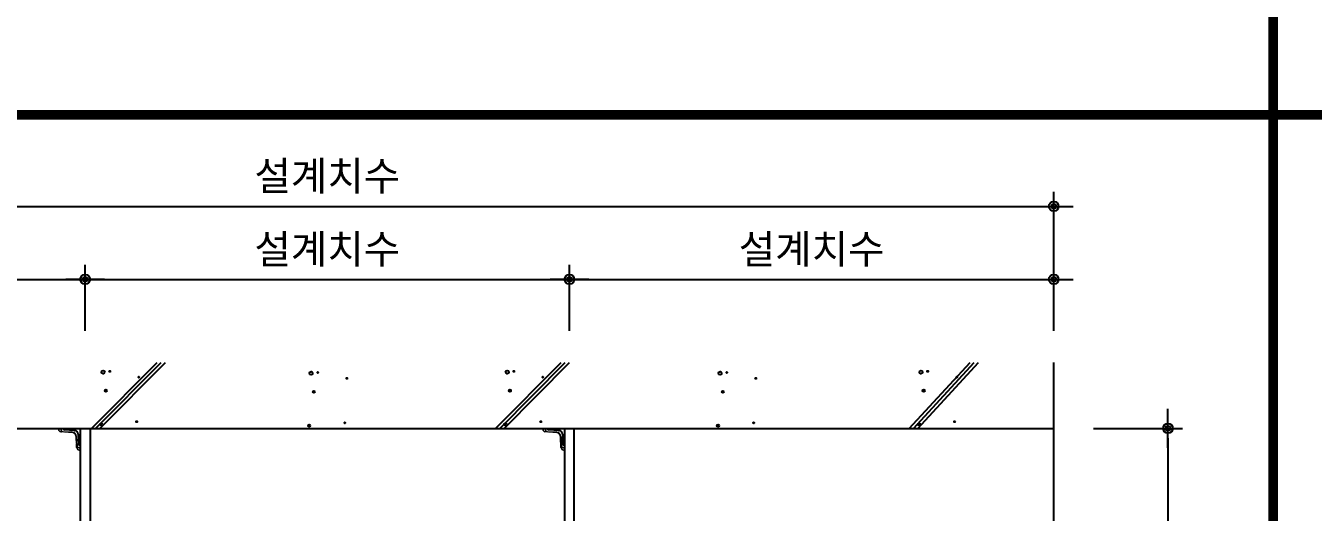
# Model space of a CAD drawing. Extents: x -255 to 8105, y -176 to 5714.
# Drawn here: x 3160 to 4489, y 3614 to 4116 of the extents above; entities that cross this region are included whole.
import ezdxf

# ---------------------------------------------------------------- set-up
doc = ezdxf.new("R2010")
doc.units = 0
doc.header["$LTSCALE"] = 30
doc.layers.get('0').update_dxf_attribs({"linetype": 'CONTINUOUS'})
doc.layers.get('DEFPOINTS').update_dxf_attribs({"linetype": 'CONTINUOUS'})
for name, color, linetype in [('0_toilet', 6, 'CONTINUOUS'), ('DIM', 7, 'CONTINUOUS'), ('경첩', 4, 'CONTINUOUS'), ('해치', 8, 'CONTINUOUS')]:
    doc.layers.add(name, color=color, linetype=linetype)
doc.styles.add('돋움', font='malgun.ttf')
doc.dimstyles.new('10', dxfattribs={"dimscale": 10, "dimtxt": 3, "dimasz": 1, "dimexe": 1.5, "dimexo": 2, "dimgap": 1, "dimtad": 1, "dimdec": 0, "dimlunit": 6, "dimtxsty": '돋움', "dimblk": 'DIMDOT', "dimcen": -1, "dimdle": 1.5, "dimclrt": 3, "dimazin": 3, "dimtfac": 1, "dimtdec": 0, "dimtix": 1, "dimtmove": 2, "dimatfit": 3, "dimldrblk": 'DIMDOT', "dimarcsym": 0})

# ---------------------------------------------------------------- blocks, each defined once
blk = doc.blocks.new('DIMDOT')
at = {"linetype": 'Continuous'}
blk.add_line((-2, 0), (2, 0), dxfattribs=at)
for radius in [0.5, 0.25]:
    blk.add_circle((0, 0), radius, dxfattribs=at)
blk = doc.blocks.new('*D559')
at = {"layer": 'DEFPOINTS', "color": 0}
for p in [(41876.4, 3939.8), (41876.4, 3214.8), (41973.3, 3214.8)]:
    blk.add_point(p, dxfattribs=at)
at = {"layer": 'DIM', "color": 0, "lineweight": -2, "ltscale": 10}
for p, q in [((41896.4, 3939.8), (41988.3, 3939.8)), ((41973.3, 3929.8), (41973.3, 3224.8)), ((41896.4, 3214.8), (41988.3, 3214.8))]:
    blk.add_line(p, q, dxfattribs=at)
at = {"layer": 'DIM', "color": 0, "lineweight": -2, "xscale": 10, "yscale": 10, "zscale": 10}
for p, rotation in [((41973.3, 3939.8), 90), ((41973.3, 3214.8), 270)]:
    blk.add_blockref('DIMDOT', p, dxfattribs=dict(at, rotation=rotation))
at = {"layer": 'DIM', "color": 3, "insert": (41948.1, 3577.3), "char_height": 30, "attachment_point": 5, "rotation": 90, "style": '돋움'}
blk.add_mtext('VAR.', dxfattribs=at)
blk = doc.blocks.new('*D560')
at = {"layer": 'DEFPOINTS', "color": 0}
for p in [(41855.4, 4093.4), (41355.4, 4020.3), (41855.4, 4020.3)]:
    blk.add_point(p, dxfattribs=at)
at = {"layer": 'DIM', "color": 0, "lineweight": -2, "ltscale": 10}
for p, q in [((41355.4, 4040.3), (41355.4, 4108.4)), ((41855.4, 4040.3), (41855.4, 4108.4)), ((41365.4, 4093.4), (41845.4, 4093.4))]:
    blk.add_line(p, q, dxfattribs=at)
at = {"layer": 'DIM', "color": 0, "lineweight": -2, "xscale": 10, "yscale": 10, "zscale": 10, "rotation": 180}
blk.add_blockref('DIMDOT', (41355.4, 4093.4), dxfattribs=at)
at = {"layer": 'DIM', "color": 0, "lineweight": -2, "xscale": 10, "yscale": 10, "zscale": 10}
blk.add_blockref('DIMDOT', (41855.4, 4093.4), dxfattribs=at)
at = {"layer": 'DIM', "color": 3, "insert": (41605.4, 4123), "char_height": 30, "attachment_point": 5, "style": '돋움'}
blk.add_mtext('설계치수', dxfattribs=at)
blk = doc.blocks.new('*D561')
at = {"layer": 'DEFPOINTS', "color": 0}
for p in [(41855.4, 4168.7), (40355.4, 4020.3), (41855.4, 4020.3)]:
    blk.add_point(p, dxfattribs=at)
at = {"layer": 'DIM', "color": 0, "lineweight": -2, "ltscale": 10}
for p, q in [((40355.4, 4040.3), (40355.4, 4183.7)), ((41855.4, 4040.3), (41855.4, 4183.7)), ((40365.4, 4168.7), (41845.4, 4168.7))]:
    blk.add_line(p, q, dxfattribs=at)
at = {"layer": 'DIM', "color": 0, "lineweight": -2, "xscale": 10, "yscale": 10, "zscale": 10, "rotation": 180}
blk.add_blockref('DIMDOT', (40355.4, 4168.7), dxfattribs=at)
at = {"layer": 'DIM', "color": 0, "lineweight": -2, "xscale": 10, "yscale": 10, "zscale": 10}
blk.add_blockref('DIMDOT', (41855.4, 4168.7), dxfattribs=at)
at = {"layer": 'DIM', "color": 3, "insert": (41105.4, 4198.4), "char_height": 30, "attachment_point": 5, "style": '돋움'}
blk.add_mtext('설계치수', dxfattribs=at)
blk = doc.blocks.new('*D562')
at = {"layer": 'DEFPOINTS', "color": 0}
for p in [(41355.4, 4093.4), (40855.4, 4020.3), (41355.4, 4020.3)]:
    blk.add_point(p, dxfattribs=at)
at = {"layer": 'DIM', "color": 0, "lineweight": -2, "ltscale": 10}
for p, q in [((40855.4, 4040.3), (40855.4, 4108.4)), ((41355.4, 4040.3), (41355.4, 4108.4)), ((40865.4, 4093.4), (41345.4, 4093.4))]:
    blk.add_line(p, q, dxfattribs=at)
at = {"layer": 'DIM', "color": 0, "lineweight": -2, "xscale": 10, "yscale": 10, "zscale": 10, "rotation": 180}
blk.add_blockref('DIMDOT', (40855.4, 4093.4), dxfattribs=at)
at = {"layer": 'DIM', "color": 0, "lineweight": -2, "xscale": 10, "yscale": 10, "zscale": 10}
blk.add_blockref('DIMDOT', (41355.4, 4093.4), dxfattribs=at)
at = {"layer": 'DIM', "color": 3, "insert": (41105.4, 4123), "char_height": 30, "attachment_point": 5, "style": '돋움'}
blk.add_mtext('설계치수', dxfattribs=at)
blk = doc.blocks.new('*D563')
at = {"layer": 'DEFPOINTS', "color": 0}
for p in [(40855.4, 4093.4), (40355.4, 4020.3), (40855.4, 4020.3)]:
    blk.add_point(p, dxfattribs=at)
at = {"layer": 'DIM', "color": 0, "lineweight": -2, "ltscale": 10}
for p, q in [((40355.4, 4040.3), (40355.4, 4108.4)), ((40855.4, 4040.3), (40855.4, 4108.4)), ((40365.4, 4093.4), (40845.4, 4093.4))]:
    blk.add_line(p, q, dxfattribs=at)
at = {"layer": 'DIM', "color": 0, "lineweight": -2, "xscale": 10, "yscale": 10, "zscale": 10, "rotation": 180}
blk.add_blockref('DIMDOT', (40355.4, 4093.4), dxfattribs=at)
at = {"layer": 'DIM', "color": 0, "lineweight": -2, "xscale": 10, "yscale": 10, "zscale": 10}
blk.add_blockref('DIMDOT', (40855.4, 4093.4), dxfattribs=at)
at = {"layer": 'DIM', "color": 3, "insert": (40605.4, 4123), "char_height": 30, "attachment_point": 5, "style": '돋움'}
blk.add_mtext('설계치수', dxfattribs=at)
blk = doc.blocks.new('UNI-10', base_point=(37634, 239))
for p, q in [((41855.4, 3604), (41855.4, 4007.6)), ((40355.4, 3939.8), (41855.4, 3939.8))]:
    blk.add_line(p, q)
at = {"color": 4}
for p, q in [((40844.1, 3937.7), (40834.4, 3938.3)), ((40844.1, 3937.7), (40844.8, 3937.7)), ((41344.1, 3937.7), (41334.3, 3938.3)), ((41344.1, 3937.7), (41344.7, 3937.7)), ((40848.2, 3933.9), (40848.7, 3923.8)), ((41348.1, 3933.9), (41348.6, 3923.8))]:
    blk.add_line(p, q, dxfattribs=at)
at = {"color": 8, "const_width": 10}
for points in [[(42081.9, 3008), (42081.9, 5777.2)], [(40119.3, 4262.9), (43467.1, 4262.9)]]:
    blk.add_lwpolyline(points, dxfattribs=at)
at = {"color": 4}
for centre, radius, start, end in [((40834.5, 3939.9), 1.61, 184.0227, 266.85), ((40844.5, 3934.1), 3.66, 356.6481, 86.2207), ((41334.4, 3939.9), 1.61, 184.0227, 266.85), ((41344.5, 3934.1), 3.66, 356.6481, 86.2207), ((40850.3, 3924), 1.65, 186.1664, 269.5984), ((41350.3, 3924), 1.65, 186.1664, 269.5984)]:
    blk.add_arc(centre, radius, start, end, dxfattribs=at)
at = {"layer": '0_toilet'}
for p, q in [((40850.4, 3939.8), (40850.4, 3214.8)), ((40860.4, 3939.8), (40860.4, 3214.8)), ((41350.3, 3939.8), (41350.3, 3214.8)), ((41360.4, 3214.8), (41360.4, 3939.8))]:
    blk.add_line(p, q, dxfattribs=at)
at = {"layer": '경첩', "color": 4, "linetype": 'Continuous', "lineweight": 15}
for p, q in [((40827.9, 3938.7), (40827.9, 3939.8)), ((40827.9, 3939.8), (40828.1, 3939.8)), ((40828.1, 3938.7), (40827.9, 3938.7)), ((40828.1, 3939.8), (40828.1, 3938.7)), ((40828.1, 3939.8), (40830.3, 3939.8)), ((40830.1, 3936.6), (40831.6, 3936.5)), ((40832.6, 3936.2), (40830.1, 3936.3)), ((40830.3, 3939.8), (40830.3, 3938.6)), ((40830.3, 3938.6), (40830.4, 3938.6)), ((40830.4, 3938.6), (40830.4, 3939.8)), ((40830.4, 3939.8), (40830.6, 3939.8)), ((40830.4, 3938.6), (40830.6, 3938.6)), ((40830.6, 3939.8), (40830.6, 3938.6)), ((40848.9, 3939.8), (40830.6, 3939.8)), ((40830.6, 3936.1), (40830.8, 3936.3)), ((40830.6, 3936.1), (40830.7, 3936.1)), ((40833.9, 3935.9), (40830.7, 3936.1)), ((40832.6, 3936.5), (40841.6, 3936)), ((40841.6, 3935.8), (40832.6, 3936.2)), ((40833.9, 3935.9), (40834.1, 3936.1)), ((40834.6, 3935.9), (40834.8, 3936.1)), ((40834.9, 3935.9), (40835.2, 3936.1)), ((40835.6, 3935.8), (40835.8, 3936.1)), ((40838.3, 3935.7), (40835.6, 3935.8)), ((40838.3, 3935.7), (40838.5, 3935.9)), ((40839, 3935.7), (40839.2, 3935.9)), ((40839.3, 3935.6), (40839.5, 3935.9)), ((40840, 3935.6), (40840.2, 3935.9)), ((40841.3, 3935.5), (40840, 3935.6)), ((40841.3, 3935.5), (40841.6, 3935.8)), ((40841.6, 3935.5), (40841.3, 3935.5)), ((40842.6, 3935.4), (40842.8, 3935.6)), ((40843.1, 3935.2), (40843.3, 3935.4)), ((40843.4, 3935.1), (40843.5, 3935.3)), ((40843.8, 3934.9), (40844, 3935)), ((40844, 3934.7), (40844.2, 3934.9)), ((40850.4, 3920.1), (40850.4, 3938.3)), ((41327.8, 3938.7), (41327.8, 3939.8)), ((41327.8, 3939.8), (41328.1, 3939.8)), ((41328.1, 3938.7), (41327.8, 3938.7)), ((41328.1, 3939.8), (41328.1, 3938.7)), ((41328.1, 3939.8), (41330.2, 3939.8)), ((41330.1, 3936.6), (41331.5, 3936.5)), ((41332.6, 3936.2), (41330.1, 3936.3)), ((41330.2, 3939.8), (41330.2, 3938.6)), ((41330.2, 3938.6), (41330.3, 3938.6)), ((41330.3, 3938.6), (41330.3, 3939.8)), ((41330.3, 3939.8), (41330.6, 3939.8)), ((41330.3, 3938.6), (41330.6, 3938.6)), ((41330.6, 3939.8), (41330.6, 3938.6)), ((41348.8, 3939.8), (41330.6, 3939.8)), ((41330.6, 3936.1), (41330.7, 3936.3)), ((41330.6, 3936.1), (41330.6, 3936.1)), ((41333.9, 3935.9), (41330.6, 3936.1)), ((41332.6, 3936.5), (41341.5, 3936)), ((41341.5, 3935.8), (41332.6, 3936.2)), ((41333.9, 3935.9), (41334.1, 3936.1)), ((41334.5, 3935.9), (41334.8, 3936.1)), ((41334.9, 3935.9), (41335.1, 3936.1)), ((41335.5, 3935.8), (41335.8, 3936.1)), ((41338.2, 3935.7), (41335.5, 3935.8)), ((41338.2, 3935.7), (41338.5, 3935.9)), ((41338.9, 3935.7), (41339.2, 3935.9)), ((41339.3, 3935.6), (41339.5, 3935.9)), ((41339.9, 3935.6), (41340.2, 3935.9)), ((41341.3, 3935.5), (41339.9, 3935.6)), ((41341.3, 3935.5), (41341.5, 3935.8)), ((41341.5, 3935.5), (41341.3, 3935.5)), ((41342.5, 3935.4), (41342.7, 3935.6)), ((41343.1, 3935.2), (41343.2, 3935.4)), ((41343.3, 3935.1), (41343.5, 3935.3)), ((41343.8, 3934.9), (41343.9, 3935)), ((41344, 3934.7), (41344.2, 3934.9)), ((41350.3, 3920.1), (41350.3, 3938.3)), ((40845.1, 3933.7), (40845.3, 3933.9)), ((40845.3, 3933.5), (40845.4, 3933.7)), ((40845.5, 3933), (40845.7, 3933.2)), ((40845.7, 3932.8), (40845.8, 3933)), ((40845.8, 3932.4), (40846, 3932.6)), ((40846.2, 3932.1), (40846, 3931.9)), ((40846, 3931.9), (40846.2, 3932.1)), ((40846, 3931.5), (40846.3, 3931.7)), ((40846.1, 3931.3), (40846.3, 3931.5)), ((40846.1, 3930.4), (40846.1, 3931)), ((40846.1, 3930.4), (40846.4, 3930.6)), ((40846.1, 3930.3), (40846.4, 3930.5)), ((40846.1, 3930.3), (40846.1, 3930.4)), ((40846.1, 3929.9), (40846.1, 3930.3)), ((40846.1, 3929.9), (40846.4, 3930.2)), ((40846.1, 3929.8), (40846.4, 3930.1)), ((40846.1, 3929.8), (40846.1, 3929.9)), ((40846.2, 3928.9), (40846.1, 3929.8)), ((40846.2, 3928.9), (40846.4, 3929.2)), ((40846.2, 3928.7), (40846.4, 3928.9)), ((40846.2, 3928.3), (40846.2, 3928.7)), ((40846.2, 3928.2), (40846.5, 3928.5)), ((40846.2, 3928.3), (40846.5, 3928.5)), ((40846.4, 3925.4), (40846.2, 3928.2)), ((40846.8, 3922.1), (40846.3, 3931)), ((40846.4, 3925.4), (40846.6, 3925.6)), ((40846.4, 3925), (40846.6, 3925.3)), ((40846.4, 3924.4), (40846.4, 3925)), ((40846.4, 3924.4), (40846.6, 3924.6)), ((40846.4, 3924), (40846.7, 3924.3)), ((40846.5, 3923.3), (40846.7, 3923.6)), ((40846.6, 3920.6), (40846.5, 3923.3)), ((40846.6, 3931), (40847, 3922.1)), ((40846.9, 3919.6), (40846.8, 3922.1)), ((41345.1, 3933.7), (41345.2, 3933.9)), ((41345.2, 3933.5), (41345.4, 3933.7)), ((41345.5, 3933), (41345.7, 3933.2)), ((41345.6, 3932.8), (41345.8, 3933)), ((41345.8, 3932.4), (41346, 3932.6)), ((41346.1, 3932.1), (41345.9, 3931.9)), ((41345.9, 3931.9), (41346.1, 3932.1)), ((41346, 3931.5), (41346.2, 3931.7)), ((41346, 3931.3), (41346.2, 3931.5)), ((41346.1, 3930.4), (41346, 3931)), ((41346.1, 3930.4), (41346.3, 3930.6)), ((41346.1, 3930.3), (41346.3, 3930.5)), ((41346.1, 3930.3), (41346.1, 3930.4)), ((41346.1, 3929.9), (41346.1, 3930.3)), ((41346.1, 3929.9), (41346.3, 3930.2)), ((41346.1, 3929.8), (41346.3, 3930.1)), ((41346.1, 3929.8), (41346.1, 3929.9)), ((41346.1, 3928.9), (41346.1, 3929.8)), ((41346.1, 3928.9), (41346.4, 3929.2)), ((41346.2, 3928.7), (41346.4, 3928.9)), ((41346.2, 3928.3), (41346.2, 3928.7)), ((41346.2, 3928.2), (41346.4, 3928.5)), ((41346.2, 3928.3), (41346.4, 3928.5)), ((41346.3, 3925.4), (41346.2, 3928.2)), ((41346.7, 3922.1), (41346.3, 3931)), ((41346.3, 3925.4), (41346.5, 3925.6)), ((41346.3, 3925), (41346.6, 3925.3)), ((41346.4, 3924.4), (41346.3, 3925)), ((41346.4, 3924.4), (41346.6, 3924.6)), ((41346.4, 3924), (41346.6, 3924.3)), ((41346.4, 3923.3), (41346.6, 3923.6)), ((41346.5, 3920.6), (41346.4, 3923.3)), ((41346.5, 3931), (41347, 3922.1)), ((41346.8, 3919.6), (41346.7, 3922.1)), ((40846.6, 3920.6), (40846.8, 3920.9)), ((40846.7, 3920.1), (40846.9, 3920.2)), ((40847.1, 3921), (40847.1, 3919.6)), ((40849.1, 3920.1), (40850.4, 3920.1)), ((40849.1, 3919.8), (40849.1, 3920.1)), ((40849.1, 3919.8), (40849.1, 3919.7)), ((40850.4, 3919.8), (40849.1, 3919.8)), ((40849.1, 3919.7), (40850.4, 3919.7)), ((40849.2, 3917.6), (40850.4, 3917.6)), ((40849.2, 3917.6), (40849.2, 3917.3)), ((40850.4, 3917.3), (40849.2, 3917.3)), ((40850.4, 3920.1), (40850.4, 3919.8)), ((40850.4, 3919.7), (40850.4, 3917.6)), ((40850.4, 3917.6), (40850.4, 3917.3)), ((41346.5, 3920.6), (41346.8, 3920.9)), ((41346.6, 3920.1), (41346.8, 3920.2)), ((41347, 3921), (41347.1, 3919.6)), ((41349.1, 3920.1), (41350.3, 3920.1)), ((41349.1, 3919.8), (41349.1, 3920.1)), ((41349.1, 3919.8), (41349.1, 3919.7)), ((41350.3, 3919.8), (41349.1, 3919.8)), ((41349.1, 3919.7), (41350.3, 3919.7)), ((41349.2, 3917.6), (41350.3, 3917.6)), ((41349.2, 3917.6), (41349.2, 3917.3)), ((41350.3, 3917.3), (41349.2, 3917.3)), ((41350.3, 3920.1), (41350.3, 3919.8)), ((41350.3, 3919.7), (41350.3, 3917.6)), ((41350.3, 3917.6), (41350.3, 3917.3))]:
    blk.add_line(p, q, dxfattribs=at)
at = {"layer": '경첩', "color": 4, "linetype": 'Continuous', "lineweight": 15, "flags": 128}
for points in [[(40830.1, 3936.6), (40830.1, 3936.5), (40830.1, 3936.5), (40830.1, 3936.4), (40830.1, 3936.4), (40830.1, 3936.4), (40830.1, 3936.3), (40830.1, 3936.3), (40830.1, 3936.3)], [(40832.6, 3936.2), (40832.6, 3936.2), (40832.6, 3936.2), (40832.6, 3936.3), (40832.6, 3936.3), (40832.6, 3936.3), (40832.6, 3936.4), (40832.6, 3936.4), (40832.6, 3936.5)], [(40834.6, 3935.9), (40834.6, 3935.9), (40834.5, 3935.9), (40834.5, 3935.9), (40834.4, 3935.9), (40834.3, 3935.9), (40834.2, 3935.9), (40834, 3935.9), (40833.9, 3935.9)], [(40835.6, 3935.8), (40835.5, 3935.8), (40835.4, 3935.8), (40835.3, 3935.8), (40835.2, 3935.8), (40835.1, 3935.8), (40835, 3935.8), (40835, 3935.9), (40834.9, 3935.9), (40834.9, 3935.9)], [(40839, 3935.7), (40839, 3935.7), (40838.9, 3935.7), (40838.9, 3935.7), (40838.8, 3935.7), (40838.7, 3935.7), (40838.5, 3935.7), (40838.4, 3935.7), (40838.3, 3935.7)], [(40840, 3935.6), (40839.8, 3935.6), (40839.7, 3935.6), (40839.6, 3935.6), (40839.5, 3935.6), (40839.4, 3935.6), (40839.4, 3935.6), (40839.3, 3935.6), (40839.3, 3935.6)], [(40841.6, 3935.8), (40841.6, 3935.8), (40841.6, 3935.8), (40841.6, 3935.8), (40841.6, 3935.9), (40841.6, 3935.9), (40841.6, 3935.9), (40841.6, 3936), (40841.6, 3936)], [(41330.1, 3936.6), (41330.1, 3936.5), (41330.1, 3936.5), (41330.1, 3936.4), (41330.1, 3936.4), (41330.1, 3936.4), (41330.1, 3936.3), (41330.1, 3936.3), (41330.1, 3936.3)], [(41332.6, 3936.2), (41332.6, 3936.2), (41332.6, 3936.2), (41332.6, 3936.3), (41332.6, 3936.3), (41332.6, 3936.3), (41332.6, 3936.4), (41332.6, 3936.4), (41332.6, 3936.5)], [(41334.5, 3935.9), (41334.5, 3935.9), (41334.5, 3935.9), (41334.4, 3935.9), (41334.3, 3935.9), (41334.2, 3935.9), (41334.1, 3935.9), (41334, 3935.9), (41333.9, 3935.9)], [(41335.5, 3935.8), (41335.4, 3935.8), (41335.3, 3935.8), (41335.2, 3935.8), (41335.1, 3935.8), (41335, 3935.8), (41335, 3935.8), (41334.9, 3935.9), (41334.9, 3935.9), (41334.9, 3935.9)], [(41338.9, 3935.7), (41338.9, 3935.7), (41338.9, 3935.7), (41338.8, 3935.7), (41338.7, 3935.7), (41338.6, 3935.7), (41338.5, 3935.7), (41338.4, 3935.7), (41338.2, 3935.7)], [(41339.9, 3935.6), (41339.8, 3935.6), (41339.7, 3935.6), (41339.6, 3935.6), (41339.5, 3935.6), (41339.4, 3935.6), (41339.3, 3935.6), (41339.3, 3935.6), (41339.3, 3935.6)], [(41341.5, 3935.8), (41341.5, 3935.8), (41341.5, 3935.8), (41341.5, 3935.8), (41341.5, 3935.9), (41341.5, 3935.9), (41341.5, 3935.9), (41341.5, 3936), (41341.5, 3936)], [(40846, 3931.9), (40846, 3931.9), (40846, 3931.9)], [(40846.1, 3931.3), (40846.1, 3931.4), (40846, 3931.5)], [(40846.2, 3928.7), (40846.2, 3928.7), (40846.2, 3928.8), (40846.2, 3928.9)], [(40846.2, 3928.2), (40846.2, 3928.2), (40846.2, 3928.3)], [(40846.3, 3931), (40846.3, 3931), (40846.4, 3931), (40846.4, 3931), (40846.4, 3931), (40846.5, 3931), (40846.5, 3931), (40846.5, 3931), (40846.6, 3931)], [(40846.5, 3923.3), (40846.4, 3923.5), (40846.4, 3923.6), (40846.4, 3923.7), (40846.4, 3923.8), (40846.4, 3923.9), (40846.4, 3924), (40846.4, 3924), (40846.4, 3924)], [(40846.8, 3922.1), (40846.8, 3922.1), (40846.8, 3922.1), (40846.8, 3922.1), (40846.8, 3922.1), (40846.9, 3922.1), (40846.9, 3922.1), (40847, 3922.1), (40847, 3922.1)], [(41345.9, 3931.9), (41345.9, 3931.9), (41345.9, 3931.9)], [(41346, 3931.3), (41346, 3931.4), (41346, 3931.5)], [(41346.2, 3928.7), (41346.1, 3928.7), (41346.1, 3928.8), (41346.1, 3928.9)], [(41346.2, 3928.2), (41346.2, 3928.2), (41346.2, 3928.3)], [(41346.3, 3931), (41346.3, 3931), (41346.3, 3931), (41346.3, 3931), (41346.4, 3931), (41346.4, 3931), (41346.4, 3931), (41346.5, 3931), (41346.5, 3931)], [(41346.4, 3923.3), (41346.4, 3923.5), (41346.4, 3923.6), (41346.4, 3923.7), (41346.4, 3923.8), (41346.4, 3923.9), (41346.4, 3924), (41346.4, 3924), (41346.4, 3924)], [(41346.7, 3922.1), (41346.7, 3922.1), (41346.7, 3922.1), (41346.8, 3922.1), (41346.8, 3922.1), (41346.8, 3922.1), (41346.9, 3922.1), (41346.9, 3922.1), (41347, 3922.1)], [(40846.6, 3920.1), (40846.6, 3920.2), (40846.6, 3920.4), (40846.6, 3920.5), (40846.6, 3920.6)], [(40846.6, 3920.1), (40846.6, 3920.1), (40846.6, 3920.1), (40846.7, 3920.1), (40846.7, 3920.1), (40846.7, 3920.1), (40846.7, 3920.1), (40846.7, 3920.1), (40846.7, 3920.1)], [(40847.1, 3919.6), (40847.1, 3919.6), (40847, 3919.6), (40847, 3919.6), (40847, 3919.6), (40846.9, 3919.6), (40846.9, 3919.6), (40846.9, 3919.6), (40846.9, 3919.6)], [(41346.6, 3920.1), (41346.5, 3920.2), (41346.5, 3920.4), (41346.5, 3920.5), (41346.5, 3920.6)], [(41346.6, 3920.1), (41346.6, 3920.1), (41346.6, 3920.1), (41346.6, 3920.1), (41346.6, 3920.1), (41346.6, 3920.1), (41346.6, 3920.1), (41346.6, 3920.1), (41346.6, 3920.1)], [(41347.1, 3919.6), (41347, 3919.6), (41347, 3919.6), (41346.9, 3919.6), (41346.9, 3919.6), (41346.9, 3919.6), (41346.9, 3919.6), (41346.8, 3919.6), (41346.8, 3919.6)]]:
    blk.add_lwpolyline(points, dxfattribs=at)
at = {"layer": '경첩', "color": 4, "linetype": 'Continuous', "lineweight": 15}
for centre, radius, start, end in [((40830.2, 3938.7), 2.35, 180, 267.3017), ((40830.2, 3938.7), 2.1, 180, 267.3017), ((40832.7, 3938.6), 2.35, 180, 267.3017), ((40832.7, 3938.6), 2.1, 180, 267.3017), ((40841.3, 3930.8), 5.25, 2.6983, 87.3017), ((40841.3, 3930.8), 5, 2.6983, 87.3017), ((40841.3, 3930.8), 4.75, 75, 87.3017), ((40841.3, 3930.8), 4.75, 68.2494, 75.0002), ((40841.3, 3930.8), 4.75, 58.7002, 65.0052), ((40841.3, 3930.8), 4.75, 55.6142, 58.7009), ((40841.3, 3930.8), 4.75, 37.4392, 55.6151), ((40848.9, 3938.3), 1.5, 0, 90), ((41330.2, 3938.7), 2.35, 180, 267.3017), ((41330.2, 3938.7), 2.1, 180, 267.3017), ((41332.7, 3938.6), 2.35, 180, 267.3017), ((41332.7, 3938.6), 2.1, 180, 267.3017), ((41341.3, 3930.8), 5.25, 2.6983, 87.3017), ((41341.3, 3930.8), 5, 2.6983, 87.3017), ((41341.3, 3930.8), 4.75, 75, 87.3017), ((41341.3, 3930.8), 4.75, 68.2494, 75.0002), ((41341.3, 3930.8), 4.75, 58.7002, 65.0052), ((41341.3, 3930.8), 4.75, 55.6142, 58.7009), ((41341.3, 3930.8), 4.75, 37.4392, 55.6151), ((41348.8, 3938.3), 1.5, 0, 90), ((40841.3, 3930.8), 4.75, 34.3855, 37.4388), ((40841.3, 3930.8), 4.75, 28.1736, 34.3849), ((40841.3, 3930.8), 4.75, 19.766, 24.9948), ((40841.3, 3930.8), 4.75, 13.2431, 19.766), ((40841.3, 3930.8), 4.75, 8.6056, 13.1623), ((40841.3, 3930.8), 4.75, 2.6983, 5.9088), ((40849.1, 3922.2), 2.35, 182.6983, 270), ((40849.1, 3922.2), 2.1, 182.6983, 270), ((41341.3, 3930.8), 4.75, 34.3855, 37.4388), ((41341.3, 3930.8), 4.75, 28.1736, 34.3849), ((41341.3, 3930.8), 4.75, 19.766, 24.9948), ((41341.3, 3930.8), 4.75, 13.2431, 19.766), ((41341.3, 3930.8), 4.75, 8.6056, 13.1623), ((41341.3, 3930.8), 4.75, 2.6983, 5.9088), ((41349.1, 3922.2), 2.35, 182.6983, 270), ((41349.1, 3922.2), 2.1, 182.6983, 270), ((40849.2, 3919.7), 2.35, 182.6983, 270), ((40849.2, 3919.7), 2.1, 182.6983, 270), ((41349.2, 3919.7), 2.35, 182.6983, 270), ((41349.2, 3919.7), 2.1, 182.6983, 270)]:
    blk.add_arc(centre, radius, start, end, dxfattribs=at)
at = {"layer": '해치'}
for p, q in [((40861.8, 3939.8), (40929.6, 4007.6)), ((40870.6, 3939.8), (40938.4, 4007.6)), ((41278.9, 3939.8), (41346.7, 4007.6)), ((41287.8, 3939.8), (41355.5, 4007.6)), ((41706.2, 3939.8), (41768.9, 4007.6)), ((41715, 3939.8), (41777.7, 4007.6))]:
    blk.add_line(p, q, dxfattribs=at)
at = {"layer": '해치', "color": 2}
for p, q in [((40866.2, 3939.8), (40934, 4007.6)), ((41283.4, 3939.8), (41351.1, 4007.6)), ((41710.6, 3939.8), (41773.3, 4007.6))]:
    blk.add_line(p, q, dxfattribs=at)
at = {"layer": '해치'}
for centre, radius in [((40873.9, 3997.8), 1.68), ((40880.9, 3998.6), 0.56), ((40910.9, 3992.6), 0.56), ((41088.7, 3996.6), 1.68), ((41095.6, 3997.4), 0.56), ((41125.6, 3991.4), 0.56), ((41291.1, 3997.8), 1.68), ((41298, 3998.6), 0.56), ((41328, 3992.6), 0.56), ((41510.9, 3996.6), 1.68), ((41517.8, 3997.4), 0.56), ((41547.8, 3991.4), 0.56), ((41718.3, 3997.8), 1.68), ((41725.2, 3998.6), 0.56), ((41755.2, 3992.6), 0.56), ((40876.7, 3978.6), 1.12), ((41091.5, 3977.4), 1.12), ((41293.9, 3978.6), 1.12), ((41513.7, 3977.4), 1.12), ((41721.1, 3978.6), 1.12), ((40871.9, 3943.9), 1.12), ((40908.6, 3946.7), 0.559), ((41086.7, 3942.6), 1.12), ((41123.4, 3945.5), 0.559), ((41289.1, 3943.9), 1.12), ((41325.8, 3946.7), 0.559), ((41508.8, 3942.6), 1.12), ((41545.6, 3945.5), 0.559), ((41716.3, 3943.9), 1.12), ((41753, 3946.7), 0.559)]:
    blk.add_circle(centre, radius, dxfattribs=at)
at = {"layer": 'DIM', "ltscale": 10}
for base, p1, p2, picture, middle in [((41855.4, 4168.7), (40355.4, 4020.3), (41855.4, 4020.3), '*D561', (41105.4, 4198.4)), ((40855.4, 4093.4), (40355.4, 4020.3), (40855.4, 4020.3), '*D563', (40605.4, 4123)), ((41355.4, 4093.4), (40855.4, 4020.3), (41355.4, 4020.3), '*D562', (41105.4, 4123)), ((41855.4, 4093.4), (41355.4, 4020.3), (41855.4, 4020.3), '*D560', (41605.4, 4123))]:
    dim = blk.add_linear_dim(base=base, p1=p1, p2=p2, text='설계치수', dimstyle='10', override={"dimtxsty": '돋움'}, dxfattribs=at)
    dim.commit()
    dim.dimension.update_dxf_attribs({"geometry": picture, "text_midpoint": middle})
dim = blk.add_linear_dim(base=(41973.3, 3214.8), p1=(41876.4, 3939.8), p2=(41876.4, 3214.8), angle=90, text='VAR.', dimstyle='10', override={"dimtxsty": '돋움'}, dxfattribs=at)
dim.commit()
dim.dimension.update_dxf_attribs({"geometry": '*D559', "text_midpoint": (41948.1, 3577.3)})

msp = doc.modelspace()

# ---------------------------------------------------------------- block references
msp.add_blockref('UNI-10', (0, 0))

doc.saveas('drawing.dxf')
